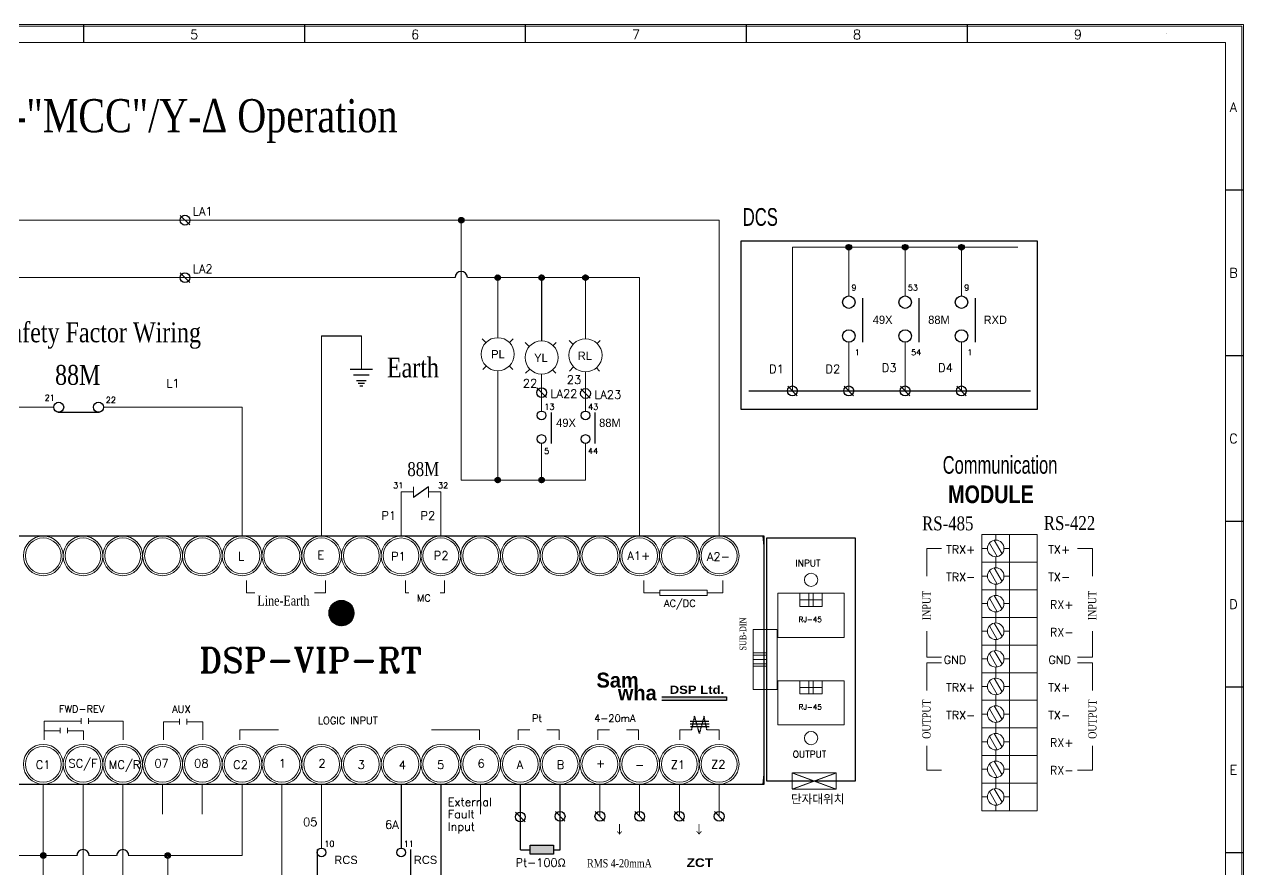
# Model space of a CAD drawing. Header units: millimetres. Extents: x 107 to 2900, y 85 to 3996.
# Drawn here: x 455 to 931.7, y 1592.9 to 1923.4 of the extents above; entities that cross this region are included whole.
import ezdxf
from ezdxf.enums import TextEntityAlignment as Align

# ---------------------------------------------------------------- set-up
doc = ezdxf.new("R2010")
doc.units = ezdxf.units.MM
doc.linetypes.add('DASHED2', pattern=[0.375, 0.25, -0.125])
for name, color, linetype in [('20', 2, 'Continuous'), ('30', 3, 'Continuous'), ('70', 7, 'Continuous')]:
    doc.layers.add(name, color=color, linetype=linetype)
doc.styles.add('ROMANS', font='ROMANS.shx', dxfattribs={"width": 0.7})
doc.styles.add('SIMPLEX', font='SIMPLEX')
doc.styles.add('SS', font='batang.ttc', dxfattribs={"width": 0.8})
doc.styles.get("Standard").update_dxf_attribs({"font": 'BareunDotumPro1.ttf'})
doc.styles.add('STYLE2', font='romant.shx')
doc.styles.add('굴림체', font='arial.ttf')

msp = doc.modelspace()

# ---------------------------------------------------------------- hatches: boundary and pattern name
for color, points in [(5, [(704.218, 1659.055), (704.218, 1660.493), (729.492, 1660.493), (729.492, 1659.055)]), (256, [(652.768, 1602.408), (652.768, 1598.943), (661.885, 1598.943), (661.885, 1602.408)])]:
    msp.add_hatch(color=color).paths.add_polyline_path(points)
at = {"layer": '70'}
h = msp.add_hatch(dxfattribs=at)
h.set_pattern_fill('ANSI33', color=256, scale=2.15937, style=0)
h.set_pattern_definition([(45, (2365.8533, 1258.50386), (-0.38172635, 0.38172635), []), (45, (2366.23505, 1258.50386), (-0.38172635, 0.38172635), [0.26992129, -0.13496065])])
h.paths.add_polyline_path([(625.816, 1847.933, 0.4142136), (624.736, 1846.853, 0.4142136), (625.816, 1845.774)])
h.paths.add_polyline_path([(625.816, 1847.933), (625.816, 1846.853), (626.895, 1846.853, 0.4142136)])
h.paths.add_polyline_path([(626.895, 1846.853), (625.816, 1846.853), (625.816, 1845.774, 0.4142136)])
h = msp.add_hatch(dxfattribs=at)
h.set_pattern_fill('ANSI33', color=256, scale=2.15937, style=0)
h.set_pattern_definition([(45, (2517.3869, 1247.89784), (-0.38172635, 0.38172635), []), (45, (2517.76863, 1247.89784), (-0.38172635, 0.38172635), [0.26992129, -0.13496065])])
h.paths.add_polyline_path([(777.349, 1837.327, 0.4142136), (776.27, 1836.247, 0.4142136), (777.349, 1835.168)])
h.paths.add_polyline_path([(777.349, 1837.327), (777.349, 1836.247), (778.429, 1836.247, 0.4142136)])
h.paths.add_polyline_path([(778.429, 1836.247), (777.349, 1836.247), (777.349, 1835.168, 0.4142136)])
h = msp.add_hatch(dxfattribs=at)
h.set_pattern_fill('ANSI33', color=256, scale=2.15937, style=0)
h.set_pattern_definition([(45, (2539.4132, 1247.89784), (-0.38172635, 0.38172635), []), (45, (2539.79495, 1247.89784), (-0.38172635, 0.38172635), [0.26992129, -0.13496065])])
h.paths.add_polyline_path([(799.376, 1837.327, 0.4142136), (798.296, 1836.247, 0.4142136), (799.376, 1835.168)])
h.paths.add_polyline_path([(799.376, 1837.327), (799.376, 1836.247), (800.455, 1836.247, 0.4142136)])
h.paths.add_polyline_path([(800.455, 1836.247), (799.376, 1836.247), (799.376, 1835.168, 0.4142136)])
h = msp.add_hatch(dxfattribs=at)
h.set_pattern_fill('ANSI33', color=256, scale=2.15937, style=0)
h.set_pattern_definition([(45, (2561.43955, 1247.89784), (-0.38172635, 0.38172635), []), (45, (2561.8213, 1247.89784), (-0.38172635, 0.38172635), [0.26992129, -0.13496065])])
h.paths.add_polyline_path([(821.402, 1837.327, 0.4142136), (820.322, 1836.247, 0.4142136), (821.402, 1835.168)])
h.paths.add_polyline_path([(821.402, 1837.327), (821.402, 1836.247), (822.482, 1836.247, 0.4142136)])
h.paths.add_polyline_path([(822.482, 1836.247), (821.402, 1836.247), (821.402, 1835.168, 0.4142136)])
h = msp.add_hatch(dxfattribs=at)
h.set_pattern_fill('ANSI33', color=256, scale=2.15937, style=0)
h.set_pattern_definition([(45, (2380.12385, 1236.03027), (-0.38172635, 0.38172635), []), (45, (2380.5056, 1236.03027), (-0.38172635, 0.38172635), [0.26992129, -0.13496065])])
h.paths.add_polyline_path([(640.086, 1825.46, 0.4142136), (639.007, 1824.38, 0.4142136), (640.086, 1823.3)])
h.paths.add_polyline_path([(640.086, 1825.46), (640.086, 1824.38), (641.166, 1824.38, 0.4142136)])
h.paths.add_polyline_path([(641.166, 1824.38), (640.086, 1824.38), (640.086, 1823.3, 0.4142136)])
h = msp.add_hatch(dxfattribs=at)
h.set_pattern_fill('ANSI33', color=256, scale=2.15937, style=0)
h.set_pattern_definition([(45, (2397.282, 1236.03027), (-0.38172635, 0.38172635), []), (45, (2397.6637, 1236.03027), (-0.38172635, 0.38172635), [0.26992129, -0.13496065])])
h.paths.add_polyline_path([(657.244, 1825.46, 0.4142136), (656.165, 1824.38, 0.4142136), (657.244, 1823.3)])
h.paths.add_polyline_path([(657.244, 1825.46), (657.244, 1824.38), (658.324, 1824.38, 0.4142136)])
h.paths.add_polyline_path([(658.324, 1824.38), (657.244, 1824.38), (657.244, 1823.3, 0.4142136)])
h = msp.add_hatch(dxfattribs=at)
h.set_pattern_fill('ANSI33', color=256, scale=2.15937, style=0)
h.set_pattern_definition([(45, (2414.44113, 1236.03027), (-0.38172635, 0.38172635), []), (45, (2414.82286, 1236.03027), (-0.38172635, 0.38172635), [0.26992129, -0.13496065])])
h.paths.add_polyline_path([(674.404, 1825.46, 0.4142136), (673.324, 1824.38, 0.4142136), (674.404, 1823.3)])
h.paths.add_polyline_path([(674.404, 1825.46), (674.404, 1824.38), (675.483, 1824.38, 0.4142136)])
h.paths.add_polyline_path([(675.483, 1824.38), (674.404, 1824.38), (674.404, 1823.3, 0.4142136)])
h = msp.add_hatch(dxfattribs=at)
h.set_pattern_fill('ANSI33', color=256, scale=2.15937, style=0)
h.set_pattern_definition([(45, (2380.13173, 1156.88595), (-0.38172635, 0.38172635), []), (45, (2380.51346, 1156.88595), (-0.38172635, 0.38172635), [0.26992129, -0.13496065])])
h.paths.add_polyline_path([(640.094, 1746.315, 0.4142136), (639.014, 1745.236, 0.4142136), (640.094, 1744.156)])
h.paths.add_polyline_path([(640.094, 1746.315), (640.094, 1745.236), (641.174, 1745.236, 0.4142136)])
h.paths.add_polyline_path([(641.174, 1745.236), (640.094, 1745.236), (640.094, 1744.156, 0.4142136)])
h = msp.add_hatch(dxfattribs=at)
h.set_pattern_fill('ANSI33', color=256, scale=2.15937, style=0)
h.set_pattern_definition([(45, (2397.28464, 1156.88595), (-0.38172635, 0.38172635), []), (45, (2397.66637, 1156.88595), (-0.38172635, 0.38172635), [0.26992129, -0.13496065])])
h.paths.add_polyline_path([(657.247, 1746.315, 0.4142136), (656.167, 1745.236, 0.4142136), (657.247, 1744.156)])
h.paths.add_polyline_path([(657.247, 1746.315), (657.247, 1745.236), (658.327, 1745.236, 0.4142136)])
h.paths.add_polyline_path([(658.327, 1745.236), (657.247, 1745.236), (657.247, 1744.156, 0.4142136)])
at = {"layer": '70', "lineweight": 20}
h = msp.add_hatch(dxfattribs=at)
h.set_pattern_fill('ANSI31', color=3, scale=2.15937, style=0)
h.set_pattern_definition([(45, (-10820.15755, 55036.74344), (-0.1908631764, 0.1908631764), [])])
h.paths.add_polyline_path([(583.962, 1693.204, 1), (574.014, 1693.204, 1)])
at = {"layer": '70'}
h = msp.add_hatch(dxfattribs=at)
h.set_pattern_fill('ANSI33', color=256, scale=2.15937, style=0)
h.set_pattern_definition([(45, (2202.44176, 1010.0616), (-0.38172635, 0.38172635), []), (45, (2202.8235, 1010.0616), (-0.38172635, 0.38172635), [0.26992129, -0.13496065])])
h.paths.add_polyline_path([(462.404, 1599.491, 0.4142136), (461.324, 1598.411, 0.4142136), (462.404, 1597.332)])
h.paths.add_polyline_path([(462.404, 1599.491), (462.404, 1598.411), (463.484, 1598.411, 0.4142136)])
h.paths.add_polyline_path([(463.484, 1598.411), (462.404, 1598.411), (462.404, 1597.332, 0.4142136)])
h = msp.add_hatch(dxfattribs=at)
h.set_pattern_fill('ANSI33', color=256, scale=2.15937, style=0)
h.set_pattern_definition([(45, (2251.11454, 1010.0616), (-0.38172635, 0.38172635), []), (45, (2251.49626, 1010.0616), (-0.38172635, 0.38172635), [0.26992129, -0.13496065])])
h.paths.add_polyline_path([(511.077, 1599.491, 0.4142136), (509.997, 1598.411, 0.4142136), (511.077, 1597.332)])
h.paths.add_polyline_path([(511.077, 1599.491), (511.077, 1598.411), (512.157, 1598.411, 0.4142136)])
h.paths.add_polyline_path([(512.157, 1598.411), (511.077, 1598.411), (511.077, 1597.332, 0.4142136)])

# ---------------------------------------------------------------- linework, layer by layer
at = {"color": 0, "lineweight": 15}
for p, q in [((726.655, 1846.853), (395.038, 1846.853)), ((843.428, 1836.247), (755.312, 1836.247)), ((623.387, 1824.38), (403.182, 1824.38)), ((695.561, 1824.38), (628.245, 1824.38)), ((640.086, 1824.38), (640.086, 1800.902)), ((674.406, 1745.236), (625.817, 1745.236)), ((462.397, 1626.303), (462.397, 1501.86)), ((511.077, 1598.411), (511.077, 1557.391))]:
    msp.add_line(p, q, dxfattribs=at)
at = {"color": 0}
for p, q in [((519.655, 1844.978), (515.949, 1848.729)), ((519.655, 1822.504), (515.949, 1826.256)), ((782.644, 1816.395), (782.644, 1799.128)), ((804.67, 1816.395), (804.67, 1799.128)), ((826.697, 1816.395), (826.697, 1799.128)), ((659.098, 1777.544), (655.392, 1781.295)), ((676.257, 1777.188), (672.552, 1780.94)), ((757.165, 1778.209), (753.459, 1781.961)), ((779.191, 1778.209), (775.485, 1781.961)), ((801.218, 1778.209), (797.512, 1781.961)), ((823.244, 1778.209), (819.538, 1781.961)), ((660.924, 1771.66), (660.924, 1759.573)), ((678.083, 1771.66), (678.083, 1759.573)), ((650.793, 1611.626), (647.087, 1615.378)), ((666.337, 1611.839), (662.631, 1615.591)), ((681.877, 1611.84), (678.171, 1615.592)), ((697.424, 1611.84), (693.719, 1615.592)), ((712.962, 1611.84), (709.256, 1615.592)), ((728.51, 1611.84), (724.804, 1615.592)), ((569.506, 1600.765), (569.506, 1588.678)), ((605.981, 1600.764), (605.981, 1588.677))]:
    msp.add_line(p, q, dxfattribs=at)
for p, q in [((657.244, 1824.38), (657.244, 1799.642)), ((571.222, 1801.679), (586.77, 1801.679)), ((635.476, 1798.976), (634.004, 1800.448)), ((644.696, 1798.976), (646.168, 1800.448)), ((652.365, 1797.426), (650.807, 1798.984)), ((661.778, 1797.791), (662.971, 1798.984)), ((669.524, 1798.266), (667.966, 1799.824)), ((678.937, 1798.631), (680.13, 1799.824)), ((582.451, 1788.523), (591.089, 1788.523)), ((634.199, 1788.479), (635.535, 1789.814)), ((645.973, 1788.479), (644.638, 1789.814)), ((651.002, 1787.015), (652.617, 1788.63)), ((662.776, 1787.015), (661.506, 1788.285)), ((668.161, 1787.855), (669.776, 1789.47)), ((679.935, 1787.855), (678.665, 1789.125)), ((583.685, 1786.364), (589.855, 1786.364)), ((584.919, 1784.204), (588.621, 1784.204)), ((585.536, 1783.125), (588.004, 1783.125)), ((586.153, 1782.045), (587.387, 1782.045)), ((612.967, 1742.603), (607.145, 1738.385)), ((602.304, 1626.302), (602.304, 1601.331)), ((617.848, 1626.332), (617.848, 1523.471)), ((648.965, 1611.578), (648.965, 1626.303)), ((664.484, 1600.675), (664.484, 1626.303)), ((661.885, 1600.675), (664.484, 1600.675))]:
    msp.add_line(p, q)
at = {"linetype": 'DASHED2'}
msp.add_line((738.204, 1780.085), (848.451, 1780.085), dxfattribs=at)
at = {"color": 1, "lineweight": 15}
for p, q in [((466.508, 1773.701), (338.123, 1773.701)), ((540.128, 1773.701), (485.942, 1773.701))]:
    msp.add_line(p, q, dxfattribs=at)
at = {"linetype": 'ByBlock'}
msp.add_line((468.12, 1771.786), (484.33, 1771.786), dxfattribs=at)
at = {"color": 7, "lineweight": 30}
for p, q in [((744.222, 1723.329), (413.755, 1723.329)), ((744.222, 1626.332), (744.222, 1723.329)), ((413.755, 1626.332), (744.222, 1626.332))]:
    msp.add_line(p, q, dxfattribs=at)
at = {"color": 5}
for p, q in [((704.218, 1660.493), (729.492, 1660.493)), ((729.492, 1659.055), (704.218, 1659.055)), ((729.492, 1660.493), (729.492, 1659.055))]:
    msp.add_line(p, q, dxfattribs=at)
at = {"color": 7}
for p, q in [((718.989, 1650.789), (715.32, 1650.789)), ((719.019, 1649.741), (715.351, 1649.741)), ((722.658, 1650.789), (718.989, 1650.789)), ((722.688, 1649.741), (719.019, 1649.741)), ((719.124, 1648.699), (715.455, 1648.699)), ((722.793, 1648.699), (719.124, 1648.699))]:
    msp.add_line(p, q, dxfattribs=at)
at = {"color": 7, "linetype": 'DASHED2'}
for p, q in [((715.931, 1647.615), (717.083, 1652.837)), ((718.918, 1646.173), (717.083, 1652.837)), ((720.752, 1652.837), (718.918, 1646.173)), ((721.905, 1647.615), (720.752, 1652.837))]:
    msp.add_line(p, q, dxfattribs=at)
at = {"color": 1}
for q in [(648.965, 1611.578), (652.768, 1600.675)]:
    msp.add_line((648.965, 1600.675), q, dxfattribs=at)
msp.add_lwpolyline([(735.246, 1838.808), (850.942, 1838.808), (850.942, 1772.794), (735.246, 1772.794)], close=True, dxfattribs=at)
msp.add_lwpolyline([(652.768, 1598.943), (652.768, 1602.408), (661.885, 1602.408), (661.885, 1598.943)], close=True)
at = {"color": 0}
for centre, radius in [((517.802, 1846.853), 1.924), ((517.802, 1824.38), 1.924), ((777.349, 1814.775), 2.429), ((799.376, 1814.775), 2.429), ((821.402, 1814.775), 2.429), ((777.349, 1801.557), 2.429), ((799.376, 1801.557), 2.429), ((821.402, 1801.557), 2.429), ((657.245, 1779.419), 1.924), ((674.404, 1779.064), 1.924), ((755.312, 1780.085), 1.924), ((777.338, 1780.085), 1.924), ((799.365, 1780.085), 1.924), ((821.391, 1780.085), 1.924), ((657.247, 1770.527), 1.701), ((674.406, 1770.527), 1.701), ((657.247, 1761.274), 1.701), ((674.406, 1761.274), 1.701), ((648.94, 1613.502), 1.924), ((664.484, 1613.715), 1.924), ((680.024, 1613.716), 1.924), ((695.572, 1613.716), 1.924), ((711.109, 1613.716), 1.924), ((726.657, 1613.716), 1.924), ((571.215, 1599.631), 1.701), ((602.304, 1599.631), 1.701)]:
    msp.add_circle(centre, radius, dxfattribs=at)
at = {"linetype": 'ByBlock'}
for centre in [(468.451, 1773.701), (483.999, 1773.701)]:
    msp.add_circle(centre, 1.943, dxfattribs=at)
at = {"color": 7, "lineweight": 15}
for centre, radius in [((462.407, 1715.587), 7.772), ((462.407, 1715.587), 6.995), ((477.952, 1715.587), 7.772), ((477.952, 1715.587), 6.995), ((493.496, 1715.587), 7.772), ((493.495, 1715.587), 6.995), ((509.04, 1715.587), 7.772), ((509.039, 1715.587), 6.994), ((524.584, 1715.587), 7.772), ((524.583, 1715.587), 6.995), ((540.128, 1715.587), 7.772), ((540.127, 1715.587), 6.995), ((555.671, 1715.587), 7.772), ((555.671, 1715.587), 6.994), ((571.215, 1715.587), 7.772), ((571.216, 1715.587), 6.995), ((586.759, 1715.587), 7.772), ((586.76, 1715.587), 6.994), ((602.303, 1715.587), 7.772), ((602.304, 1715.587), 6.993), ((617.848, 1715.587), 7.772), ((617.848, 1715.587), 6.995), ((633.392, 1715.587), 7.772), ((633.391, 1715.587), 6.994), ((648.937, 1715.587), 7.772), ((648.936, 1715.587), 6.995), ((664.48, 1715.587), 7.771), ((664.48, 1715.587), 6.994), ((680.023, 1715.587), 7.772), ((680.025, 1715.587), 6.996), ((695.567, 1715.587), 7.772), ((695.567, 1715.587), 6.995), ((711.112, 1715.587), 7.772), ((711.113, 1715.587), 6.995), ((726.657, 1715.587), 7.773), ((726.655, 1715.587), 6.994), ((462.407, 1634.075), 7.772), ((462.407, 1634.075), 6.995), ((477.952, 1634.075), 7.772), ((477.952, 1634.075), 6.995), ((493.496, 1634.075), 7.772), ((493.495, 1634.075), 6.995), ((509.04, 1634.075), 7.772), ((509.039, 1634.075), 6.994), ((524.584, 1634.075), 7.772), ((524.583, 1634.075), 6.995), ((540.128, 1634.075), 7.772), ((540.127, 1634.075), 6.995), ((555.671, 1634.075), 7.772), ((555.671, 1634.075), 6.994), ((571.215, 1634.075), 7.772), ((571.216, 1634.075), 6.995), ((586.759, 1634.075), 7.772), ((586.76, 1634.075), 6.994), ((602.303, 1634.075), 7.772), ((602.304, 1634.075), 6.993), ((617.848, 1634.075), 7.772), ((617.848, 1634.075), 6.995), ((633.392, 1634.075), 7.772), ((633.391, 1634.075), 6.994), ((648.937, 1634.075), 7.772), ((648.936, 1634.075), 6.995), ((664.48, 1634.075), 7.771), ((664.48, 1634.075), 6.994), ((680.023, 1634.075), 7.772), ((680.025, 1634.075), 6.996), ((695.567, 1634.075), 7.772), ((695.567, 1634.075), 6.995), ((711.112, 1634.075), 7.772), ((711.113, 1634.075), 6.995), ((726.657, 1634.075), 7.773), ((726.655, 1634.075), 6.994)]:
    msp.add_circle(centre, radius, dxfattribs=at)
at = {"color": 3, "lineweight": 15}
msp.add_circle((578.988, 1693.204), 4.974, dxfattribs=at)
at = {"color": 0}
for centre in [(625.816, 1824.38), (477.952, 1598.307), (493.487, 1598.307)]:
    msp.add_arc(centre, 2.429, 0, 180, dxfattribs=at)
at = {"color": 7, "lineweight": 15}
for points in [[(743.725, 1723.329), (743.725, 1723.317), (743.716, 1723.309), (743.707, 1723.309), (743.695, 1723.309), (743.688, 1723.317), (743.688, 1723.329), (743.688, 1723.339), (743.695, 1723.35), (743.707, 1723.35), (743.716, 1723.35), (743.725, 1723.339), (743.725, 1723.329)], [(744.24, 1635.194), (744.24, 1635.182), (744.234, 1635.176), (744.222, 1635.176), (744.211, 1635.176), (744.2, 1635.182), (744.2, 1635.194), (744.2, 1635.204), (744.211, 1635.214), (744.222, 1635.214), (744.234, 1635.214), (744.24, 1635.204), (744.24, 1635.194)], [(743.725, 1626.332), (743.725, 1626.322), (743.716, 1626.314), (743.707, 1626.314), (743.695, 1626.314), (743.688, 1626.322), (743.688, 1626.332), (743.688, 1626.344), (743.695, 1626.352), (743.707, 1626.352), (743.716, 1626.352), (743.725, 1626.344), (743.725, 1626.332)]]:
    msp.add_open_spline(points, degree=3, knots=[0, 0, 0, 0, 1, 1, 1, 2, 2, 2, 3, 3, 3, 4, 4, 4, 4], dxfattribs=at)
for points in [[(744.222, 1718.108), (744.072, 1719.851), (743.899, 1721.591), (743.707, 1723.329)], [(743.707, 1626.332), (743.899, 1628.07), (744.072, 1629.811), (744.222, 1631.555)]]:
    msp.add_open_spline(points, degree=3, dxfattribs=at)
at = {"layer": '20', "color": 0, "lineweight": 13}
msp.add_lwpolyline([(118.272, 1400.839), (118.272, 1916.281), (924.581, 1916.281), (924.581, 1400.839)], dxfattribs=at)
at = {"layer": '30', "color": 0}
for p, q in [((478.239, 1916.281), (478.239, 1923.407)), ((564.614, 1916.281), (564.614, 1923.407)), ((650.988, 1916.281), (650.988, 1923.407)), ((737.363, 1916.281), (737.363, 1923.407)), ((823.738, 1916.281), (823.738, 1923.407)), ((931.707, 1858.626), (924.581, 1858.626)), ((931.707, 1793.845), (924.581, 1793.845)), ((931.707, 1729.064), (924.581, 1729.064)), ((931.707, 1664.283), (924.581, 1664.283)), ((931.707, 1599.501), (924.581, 1599.501))]:
    msp.add_line(p, q, dxfattribs=at)
at = {"layer": '70', "lineweight": 15}
for p, q in [((625.817, 1745.236), (625.816, 1846.853)), ((726.657, 1723.329), (726.655, 1846.853)), ((755.312, 1836.247), (755.312, 1780.085)), ((777.349, 1836.247), (777.349, 1817.205)), ((799.376, 1836.247), (799.376, 1817.205)), ((821.402, 1836.247), (821.402, 1817.205)), ((674.404, 1800.482), (674.404, 1824.38)), ((695.562, 1723.329), (695.561, 1824.38)), ((571.223, 1723.329), (571.222, 1801.679)), ((586.77, 1788.523), (586.77, 1801.679)), ((777.338, 1799.128), (777.338, 1780.085)), ((799.365, 1799.128), (799.365, 1780.085)), ((821.391, 1799.128), (821.391, 1780.085)), ((640.094, 1745.236), (640.086, 1787.946)), ((657.246, 1781.421), (657.245, 1786.686)), ((674.406, 1781.421), (674.404, 1787.526)), ((657.247, 1772.227), (657.246, 1781.421)), ((674.406, 1772.227), (674.406, 1781.421)), ((657.247, 1745.236), (657.247, 1759.573)), ((674.406, 1745.236), (674.406, 1759.573)), ((726.657, 1739.918), (726.657, 1756.489)), ((602.3, 1723.329), (602.3, 1740.562)), ((607.145, 1740.562), (602.3, 1740.562)), ((607.145, 1738.385), (607.145, 1742.603)), ((612.967, 1738.385), (612.967, 1742.603)), ((612.967, 1740.562), (617.844, 1740.562)), ((617.844, 1723.329), (617.844, 1740.562)), ((850.979, 1723.893), (829.385, 1723.893)), ((829.385, 1723.893), (829.385, 1713.096)), ((834.192, 1721.679), (837.245, 1716.39)), ((834.784, 1723.893), (834.784, 1721.734)), ((840.182, 1723.893), (840.182, 1713.096)), ((850.979, 1723.893), (850.979, 1713.096)), ((813.633, 1718.495), (807.791, 1718.495)), ((807.791, 1718.495), (807.791, 1707.698)), ((831.544, 1718.495), (829.385, 1718.495)), ((832.322, 1720.6), (835.375, 1715.31)), ((840.182, 1718.495), (838.023, 1718.495)), ((866.731, 1718.495), (872.573, 1718.495)), ((872.573, 1718.495), (872.573, 1707.698)), ((850.979, 1713.096), (829.385, 1713.096)), ((850.979, 1713.096), (829.385, 1713.096)), ((829.385, 1713.096), (829.385, 1702.3)), ((834.784, 1715.256), (834.784, 1713.096)), ((834.784, 1713.096), (834.784, 1710.937)), ((840.182, 1713.096), (840.182, 1702.3)), ((850.979, 1713.096), (850.979, 1702.3)), ((831.544, 1707.698), (829.385, 1707.698)), ((832.322, 1709.803), (835.375, 1704.513)), ((834.192, 1710.883), (837.245, 1705.593)), ((840.182, 1707.698), (838.023, 1707.698)), ((541.806, 1701.171), (541.806, 1705.992)), ((572.698, 1701.171), (572.698, 1705.992)), ((603.991, 1701.171), (603.991, 1705.992)), ((619.339, 1701.171), (619.339, 1705.992)), ((697.26, 1701.171), (697.26, 1705.992)), ((703.479, 1702.192), (721.937, 1702.192)), ((703.479, 1700.083), (703.479, 1702.192)), ((721.937, 1700.083), (721.937, 1702.192)), ((728.156, 1701.171), (728.156, 1705.992)), ((850.979, 1702.3), (829.385, 1702.3)), ((850.979, 1702.3), (829.385, 1702.3)), ((829.385, 1702.3), (829.385, 1691.503)), ((834.784, 1704.459), (834.784, 1702.3)), ((834.784, 1702.3), (834.784, 1700.14)), ((840.182, 1702.3), (840.182, 1691.503)), ((850.979, 1702.3), (850.979, 1691.503)), ((545.11, 1701.171), (541.806, 1701.171)), ((568.423, 1701.171), (572.698, 1701.171)), ((605.368, 1701.171), (603.991, 1701.171)), ((617.552, 1701.171), (619.339, 1701.171)), ((703.479, 1701.171), (697.26, 1701.171)), ((721.937, 1700.083), (703.479, 1700.083)), ((721.937, 1701.171), (728.156, 1701.171)), ((832.322, 1699.006), (835.375, 1693.717)), ((834.192, 1700.086), (837.245, 1694.796)), ((831.544, 1696.901), (829.385, 1696.901)), ((834.784, 1693.662), (834.784, 1691.503)), ((840.182, 1696.901), (838.023, 1696.901)), ((829.385, 1691.503), (829.385, 1680.706)), ((850.979, 1691.503), (829.385, 1691.503)), ((850.979, 1691.503), (829.385, 1691.503)), ((832.322, 1688.209), (835.375, 1682.92)), ((834.192, 1689.289), (837.245, 1683.999)), ((834.784, 1691.503), (834.784, 1689.343)), ((840.182, 1691.503), (840.182, 1680.706)), ((850.979, 1691.503), (850.979, 1680.706)), ((740.016, 1686.837), (740.016, 1663.298)), ((740.016, 1686.837), (745.272, 1686.837)), ((745.272, 1686.837), (745.272, 1663.298)), ((807.791, 1686.104), (807.791, 1675.969)), ((831.544, 1686.104), (829.385, 1686.104)), ((834.784, 1682.865), (834.784, 1680.706)), ((840.182, 1686.104), (838.023, 1686.104)), ((872.573, 1686.104), (872.573, 1675.969)), ((850.979, 1680.706), (829.385, 1680.706)), ((850.979, 1680.706), (829.385, 1680.706)), ((829.385, 1680.706), (829.385, 1669.909)), ((834.192, 1678.492), (837.245, 1673.203)), ((834.784, 1680.706), (834.784, 1678.547)), ((840.182, 1680.706), (840.182, 1669.909)), ((850.979, 1680.706), (850.979, 1669.909)), ((745.272, 1677.664), (740.016, 1677.664)), ((740.016, 1672.471), (740.016, 1677.664)), ((745.272, 1676.798), (740.016, 1676.798)), ((740.016, 1675.068), (745.272, 1675.068)), ((745.272, 1675.068), (740.016, 1675.068)), ((745.272, 1673.337), (740.016, 1673.337)), ((745.272, 1672.471), (745.272, 1677.664)), ((813.633, 1675.969), (807.791, 1675.969)), ((813.633, 1673.721), (807.791, 1673.721)), ((807.791, 1673.721), (807.791, 1662.924)), ((831.544, 1675.307), (829.385, 1675.307)), ((832.322, 1677.412), (835.375, 1672.123)), ((840.182, 1675.307), (838.023, 1675.307)), ((866.731, 1675.969), (872.573, 1675.969)), ((866.731, 1673.721), (872.573, 1673.721)), ((872.573, 1673.721), (872.573, 1662.924)), ((745.272, 1672.471), (740.016, 1672.471)), ((850.979, 1669.909), (829.385, 1669.909)), ((850.979, 1669.909), (829.385, 1669.909)), ((829.385, 1669.909), (829.385, 1659.112)), ((834.784, 1672.068), (834.784, 1669.909)), ((834.784, 1669.909), (834.784, 1667.75)), ((840.182, 1669.909), (840.182, 1659.112)), ((850.979, 1669.909), (850.979, 1659.112)), ((831.544, 1664.511), (829.385, 1664.511)), ((832.322, 1666.615), (835.375, 1661.326)), ((834.192, 1667.695), (837.245, 1662.406)), ((840.182, 1664.511), (838.023, 1664.511)), ((745.272, 1663.298), (740.016, 1663.298)), ((850.979, 1659.112), (829.385, 1659.112)), ((850.979, 1659.112), (829.385, 1659.112)), ((829.385, 1659.112), (829.385, 1648.315)), ((834.784, 1661.272), (834.784, 1659.112)), ((834.784, 1659.112), (834.784, 1656.953)), ((840.182, 1659.112), (840.182, 1648.315)), ((850.979, 1659.112), (850.979, 1648.315)), ((832.322, 1655.819), (835.375, 1650.529)), ((834.192, 1656.898), (837.245, 1651.609)), ((462.812, 1650.978), (462.812, 1643.669)), ((477.192, 1650.978), (462.812, 1650.978)), ((477.192, 1652.067), (477.192, 1649.958)), ((480.103, 1652.067), (480.103, 1649.958)), ((480.103, 1650.978), (493.704, 1650.978)), ((493.704, 1650.978), (493.704, 1643.669)), ((509.445, 1650.724), (509.445, 1643.669)), ((515.664, 1650.724), (509.445, 1650.724)), ((515.664, 1651.813), (515.664, 1649.704)), ((518.575, 1651.813), (518.575, 1649.704)), ((518.575, 1650.724), (524.794, 1650.724)), ((524.797, 1650.724), (524.797, 1643.669)), ((831.544, 1653.714), (829.385, 1653.714)), ((834.784, 1650.475), (834.784, 1648.315)), ((840.182, 1653.714), (838.023, 1653.714)), ((469.031, 1647.215), (462.812, 1647.215)), ((469.031, 1648.303), (469.031, 1646.195)), ((471.942, 1648.303), (471.942, 1646.195)), ((471.942, 1647.215), (478.161, 1647.215)), ((478.161, 1647.215), (478.161, 1643.669)), ((554.386, 1647.615), (539.272, 1647.615)), ((539.272, 1647.615), (539.272, 1643.669)), ((633.015, 1647.615), (614.143, 1647.615)), ((633.015, 1647.615), (633.015, 1643.669)), ((652.666, 1647.615), (648.078, 1647.615)), ((648.078, 1647.615), (648.078, 1643.669)), ((659.31, 1647.615), (664.097, 1647.615)), ((664.097, 1647.615), (664.097, 1643.669)), ((679.166, 1647.615), (679.166, 1643.669)), ((683.754, 1647.615), (679.166, 1647.615)), ((690.397, 1647.615), (695.184, 1647.615)), ((695.184, 1647.615), (695.184, 1643.669)), ((711.343, 1647.615), (711.343, 1643.669)), ((715.931, 1647.615), (711.343, 1647.615)), ((721.905, 1647.615), (726.692, 1647.615)), ((726.692, 1647.615), (726.692, 1643.669)), ((850.979, 1648.315), (829.385, 1648.315)), ((850.979, 1648.315), (829.385, 1648.315)), ((829.385, 1648.315), (829.385, 1637.518)), ((832.322, 1645.022), (835.375, 1639.732)), ((834.192, 1646.101), (837.245, 1640.812)), ((834.784, 1648.315), (834.784, 1646.156)), ((840.182, 1648.315), (840.182, 1637.518)), ((850.979, 1648.315), (850.979, 1637.518)), ((807.791, 1641.331), (807.791, 1631.756)), ((831.544, 1642.917), (829.385, 1642.917)), ((840.182, 1642.917), (838.023, 1642.917)), ((872.573, 1641.331), (872.573, 1631.756)), ((850.979, 1637.518), (829.385, 1637.518)), ((850.979, 1637.518), (829.385, 1637.518)), ((850.979, 1637.518), (829.385, 1637.518)), ((829.385, 1637.518), (829.385, 1626.722)), ((834.192, 1635.305), (837.245, 1630.015)), ((834.784, 1639.678), (834.784, 1637.518)), ((834.784, 1637.518), (834.784, 1635.359)), ((840.182, 1637.518), (840.182, 1626.722)), ((850.979, 1637.518), (850.979, 1626.722)), ((813.633, 1631.756), (807.791, 1631.756)), ((831.544, 1632.12), (829.385, 1632.12)), ((832.322, 1634.225), (835.375, 1628.936)), ((840.182, 1632.12), (838.023, 1632.12)), ((866.731, 1631.756), (872.573, 1631.756)), ((462.404, 1598.411), (462.404, 1626.303)), ((477.951, 1598.411), (477.951, 1626.303)), ((493.496, 1626.303), (493.496, 1556.91)), ((509.03, 1614.604), (509.03, 1626.302)), ((524.574, 1614.604), (524.573, 1626.302)), ((540.135, 1598.411), (540.134, 1626.303)), ((555.682, 1554.939), (555.682, 1626.303)), ((571.215, 1601.332), (571.215, 1626.303)), ((633.382, 1614.604), (633.382, 1626.302)), ((680.024, 1613.716), (680.024, 1626.303)), ((695.572, 1613.716), (695.571, 1626.302)), ((711.109, 1613.716), (711.109, 1626.303)), ((726.657, 1613.716), (726.656, 1626.302)), ((850.979, 1626.722), (829.385, 1626.722)), ((850.979, 1626.722), (829.385, 1626.722)), ((829.385, 1626.722), (829.385, 1615.925)), ((834.784, 1628.881), (834.784, 1626.722)), ((834.784, 1626.722), (834.784, 1624.562)), ((840.182, 1626.722), (840.182, 1615.925)), ((850.979, 1626.722), (850.979, 1615.925)), ((831.544, 1621.323), (829.385, 1621.323)), ((832.322, 1623.428), (835.375, 1618.139)), ((834.192, 1624.508), (837.245, 1619.218)), ((840.182, 1621.323), (838.023, 1621.323)), ((834.784, 1618.084), (834.784, 1615.925)), ((850.979, 1615.925), (829.385, 1615.925)), ((477.952, 1600.419), (477.951, 1609.743)), ((540.135, 1598.411), (540.135, 1609.743)), ((449.28, 1598.411), (475.525, 1598.411)), ((462.414, 1600.419), (462.414, 1501.86)), ((477.952, 1598.411), (477.952, 1556.91)), ((480.379, 1598.411), (491.06, 1598.411)), ((495.914, 1598.411), (540.135, 1598.411))]:
    msp.add_line(p, q, dxfattribs=at)
at = {"layer": '70', "color": 1, "lineweight": 15}
msp.add_line((540.128, 1723.329), (540.128, 1773.701), dxfattribs=at)
at = {"layer": '70', "lineweight": 30}
for p, q in [((745.272, 1627.472), (745.272, 1722.663)), ((745.272, 1722.663), (779.887, 1722.663)), ((779.887, 1722.663), (779.887, 1627.472)), ((779.887, 1627.472), (745.272, 1627.472))]:
    msp.add_line(p, q, dxfattribs=at)
at = {"layer": '70', "color": 4, "lineweight": 15}
for p, q in [((749.599, 1683.721), (749.599, 1701.029)), ((749.599, 1701.029), (775.56, 1701.029)), ((758.253, 1695.836), (758.253, 1701.029)), ((758.253, 1698.433), (766.907, 1698.433)), ((761.714, 1695.836), (761.714, 1701.029)), ((763.445, 1701.029), (763.445, 1695.836)), ((766.907, 1701.029), (766.907, 1695.836)), ((775.56, 1701.029), (775.56, 1683.721)), ((758.253, 1695.836), (766.907, 1695.836)), ((775.56, 1683.721), (749.599, 1683.721)), ((749.599, 1666.765), (775.56, 1666.765)), ((749.599, 1649.457), (749.599, 1666.765)), ((758.253, 1661.572), (758.253, 1666.765)), ((758.253, 1664.168), (766.907, 1664.168)), ((761.714, 1661.572), (761.714, 1666.765)), ((763.445, 1666.765), (763.445, 1661.572)), ((766.907, 1666.765), (766.907, 1661.572)), ((775.56, 1666.765), (775.56, 1649.457)), ((758.253, 1661.572), (766.907, 1661.572)), ((775.56, 1649.457), (749.599, 1649.457))]:
    msp.add_line(p, q, dxfattribs=at)
at = {"layer": '70', "linetype": 'DASHED2', "lineweight": 15}
for p, q in [((744.222, 1658.657), (744.222, 1691.047)), ((745.272, 1686.837), (749.305, 1686.837)), ((749.305, 1686.837), (749.305, 1663.298)), ((744.222, 1678.091), (744.222, 1671.613)), ((749.305, 1663.298), (743.541, 1663.298))]:
    msp.add_line(p, q, dxfattribs=at)
at = {"layer": '70', "color": 0, "linetype": 'DASHED2', "lineweight": 13}
for p, q in [((772.47, 1624.333), (755.162, 1630.725)), ((755.162, 1624.333), (772.47, 1630.725)), ((772.47, 1630.725), (755.162, 1630.725)), ((755.162, 1630.725), (755.162, 1624.333))]:
    msp.add_line(p, q, dxfattribs=at)
at = {"layer": '70', "lineweight": 13}
for p, q in [((772.47, 1624.333), (772.47, 1630.725)), ((763.662, 1627.472), (755.162, 1624.333)), ((772.47, 1624.333), (763.969, 1627.472)), ((755.162, 1624.333), (772.47, 1624.333)), ((755.162, 1624.333), (772.47, 1624.333))]:
    msp.add_line(p, q, dxfattribs=at)
at = {"layer": '70', "color": 0, "lineweight": 13}
for points in [[(931.707, 1340.377), (111.146, 1340.377), (111.146, 1923.407), (931.707, 1923.407)], [(931.059, 1341.025), (111.794, 1341.025), (111.794, 1922.759), (931.059, 1922.759)]]:
    msp.add_lwpolyline(points, close=True, dxfattribs=at)
at = {"layer": '70'}
for centre in [(625.816, 1846.853), (777.349, 1836.247), (799.376, 1836.247), (821.402, 1836.247), (640.086, 1824.38), (657.244, 1824.38), (674.404, 1824.38), (640.094, 1745.236), (657.247, 1745.236), (462.404, 1598.411), (511.077, 1598.411)]:
    msp.add_circle(centre, 1.08, dxfattribs=at)
at = {"layer": '70', "lineweight": 15}
for centre, radius in [((640.086, 1794.424), 6.478), ((657.244, 1793.164), 6.478), ((674.403, 1794.004), 6.478), ((834.784, 1718.495), 3.239), ((762.58, 1706.221), 2.596), ((834.784, 1707.698), 3.239), ((834.784, 1696.901), 3.239), ((834.784, 1686.104), 3.239), ((834.784, 1675.307), 3.239), ((834.784, 1664.511), 3.239), ((834.784, 1653.714), 3.239), ((762.58, 1644.35), 2.596), ((834.784, 1642.917), 3.239), ((834.784, 1632.12), 3.239), ((834.784, 1621.323), 3.239)]:
    msp.add_circle(centre, radius, dxfattribs=at)
at = {"layer": '70', "color": 0}
msp.add_solid([(901.479, 1919.741), (901.608, 1919.741), (901.544, 1920.13)], dxfattribs=at)

# ---------------------------------------------------------------- texts
at = {"color": 0, "style": 'SS', "width": 0.8}
for s, height, p in [('"LOP"-"rCS"-"MCC"/Y-Δ Operation', 12.96, (365.857, 1881.228)), ('Earth', 7.7737, (596.757, 1785.351)), ('88M', 7.7737, (467.017, 1782.459)), ('88M', 5.4416, (604.75, 1746.78)), ('RS-485', 5.4416, (805.979, 1725.563)), ('RS-422', 5.4416, (853.579, 1725.697)), ('Line-Earth', 3.8869, (546.126, 1696.164)), ('RMS 4-20mmA', 3.23906, (675.013, 1593.763))]:
    msp.add_text(s, height=height, dxfattribs=at).set_placement(p)
at = {"color": 3, "style": 'STYLE2'}
for s, p in [('LA1', (520.89, 1848.664)), ('LA2', (520.89, 1826.19)), ('D1', (746.193, 1787.013)), ('D2', (768.231, 1787.013)), ('D3', (790.257, 1787.485)), ('D4', (812.283, 1787.485)), ('L1', (510.484, 1781.416)), ('22', (649.915, 1781.416)), ('23', (667.074, 1782.826)), ('LA22', (660.664, 1777.362)), ('LA23', (677.823, 1777.007)), ('05', (563.954, 1609.89)), ('6A', (596.007, 1608.853))]:
    msp.add_text(s, height=3.2937, dxfattribs=at).set_placement(p)
at = {"color": 0, "style": 'STYLE2'}
for s, height, p in [('9', 2.306, (778.414, 1819.305)), ('53', 2.3056, (800.44, 1819.305)), ('9', 2.306, (822.467, 1819.305)), ('1', 2.306, (779.67, 1794.034)), ('54', 2.3056, (801.697, 1794.034)), ('1', 2.306, (823.723, 1794.034)), ('21', 2.3056, (462.953, 1776.255)), ('22', 2.3056, (486.865, 1775.411)), ('13', 2.3056, (658.311, 1772.74)), ('43', 2.3056, (675.471, 1772.74)), ('5', 2.306, (658.221, 1755.435)), ('44', 2.3056, (675.38, 1755.435)), ('31', 2.3056, (599.231, 1742)), ('32', 2.3056, (616.749, 1742)), ('P1', 3.2937, (594.575, 1729.694)), ('P2', 3.2937, (609.845, 1729.664)), ('L', 3.294, (538.614, 1713.822)), ('E', 3.294, (569.53, 1714.264)), ('P1', 3.2937, (598.371, 1713.771)), ('P2', 3.2937, (615.05, 1714.086)), ('A1+', 3.2937, (690.758, 1714.008)), ('A2-', 3.2937, (721.853, 1713.628)), ('TRX+', 3.2101, (815.388, 1716.481)), ('TX+', 3.2101, (855.345, 1716.481)), ('INPUT', 2.5729, (756.501, 1711.481)), ('TRX-', 3.2101, (815.388, 1705.685)), ('TX-', 3.2101, (855.345, 1705.685)), ('MC', 2.8141, (608.51, 1697.694)), ('AC/DC', 2.8141, (705.067, 1695.592)), ('RX+', 3.2101, (855.987, 1694.909)), ('RJ-45', 2.0583, (757.718, 1689.717)), ('RX-', 3.2101, (855.987, 1684.112)), ('DSP-VIP-RT', 9.6767, (523.307, 1669.969)), ('GND', 3.2101, (814.441, 1673.315)), ('GND', 3.2101, (855.375, 1673.315)), ('TRX+', 3.2101, (815.388, 1662.497)), ('TX+', 3.2101, (855.345, 1662.497)), ('FWD-REV', 2.8141, (468.56, 1654.306)), ('AUX', 2.8141, (512.797, 1654.259)), ('RJ-45', 2.0583, (757.718, 1655.453)), ('TRX-', 3.2101, (815.388, 1651.7)), ('TX-', 3.2101, (855.345, 1651.7)), ('LOGIC INPUT', 2.81408, (569.745, 1649.771)), ('Pt', 2.8141, (653.418, 1650.687)), ('4-20mA', 2.8141, (677.784, 1650.687)), ('RX+', 3.2101, (855.987, 1640.924)), ('C1', 3.2937, (459.458, 1632.254)), ('SC/F', 3.2937, (472.237, 1632.801)), ('MC/R', 3.2937, (487.988, 1632.254)), ('07', 3.2937, (505.811, 1632.801)), ('08', 3.2937, (521.355, 1632.801)), ('C2', 3.2937, (536.646, 1632.254)), ('1', 3.294, (554.459, 1632.801)), ('2', 3.294, (570.003, 1632.801)), ('3', 3.294, (585.293, 1632.254)), ('4', 3.294, (601.402, 1632.193)), ('5', 3.294, (616.388, 1632.254)), ('6', 3.294, (632.193, 1632.801)), ('A', 3.294, (647.483, 1632.254)), ('B', 3.294, (663.151, 1632.254)), ('+', 3.294, (678.471, 1632.801)), ('Z1', 3.2937, (707.671, 1632.254)), ('Z2', 3.2937, (723.475, 1632.42)), ('OUTPUT', 2.5729, (755.41, 1636.709)), ('-', 3.294, (693.761, 1632.254)), ('RX-', 3.2101, (855.987, 1630.127)), ('10', 2.3056, (572.28, 1601.844)), ('11', 2.3056, (603.369, 1601.844)), ('Pt-100Ω', 3.2101, (647.08, 1594.044))]:
    msp.add_text(s, height=height, dxfattribs=at).set_placement(p)
at = {"color": 1, "style": 'SS', "width": 0.8}
msp.add_text('* Safety Factor Wiring', height=7.776, dxfattribs=at).set_placement((437.719, 1799.103))
at = {"color": 0, "linetype": 'Continuous'}
for s, p in [('49X', (790.57, 1807.89)), ('88M', (812.597, 1807.89)), ('RXD', (834.623, 1807.89)), ('PL', (640.184, 1794.463)), ('YL', (656.986, 1793)), ('RL', (674.146, 1793.84)), ('49X', (666.792, 1767.607)), ('88M', (683.951, 1767.607)), ('RCS', (580.76, 1596.711)), ('RCS', (611.849, 1596.711))]:
    msp.add_text(s, height=3.2391, dxfattribs=at).set_placement(p, align=Align.MIDDLE)
at = {"color": 0, "style": 'SS', "width": 0.8}
for s, height, p in [('INPUT', 3.2391, (809.336, 1690.413)), ('INPUT', 3.2391, (874.116, 1690.413)), ('SUB-DIN', 2.5961, (737.253, 1678.578)), ('OUTPUT', 3.2391, (809.336, 1644.043)), ('OUTPUT', 3.2391, (874.189, 1644.043))]:
    msp.add_text(s, height=height, rotation=90, dxfattribs=at).set_placement(p)
at = {"color": 1, "style": 'STYLE2'}
for s, p in [('External', (620.607, 1617.735)), ('Fault', (620.607, 1612.976)), ('Input', (620.607, 1608.111))]:
    msp.add_text(s, height=3.2101, dxfattribs=at).set_placement(p)
at = {"color": 20, "insert": (678.713, 1669.916), "char_height": 5.8303, "width": 20.95149, "attachment_point": 1}
msp.add_mtext('{\\fPump Demi Bold LET|b0|i0|c0|p2;Sam}', dxfattribs=at)
at = {"color": 5, "insert": (687.059, 1664.926), "char_height": 5.8303, "width": 20.95149, "attachment_point": 1}
msp.add_mtext('{\\fPump Demi Bold LET|b0|i0|c0|p2;wha}', dxfattribs=at)
at = {"color": 0, "insert": (707.316, 1664.824), "char_height": 3.19791, "width": 28.35468, "attachment_point": 1}
msp.add_mtext('{\\fArial Black|b0|i0|c0|p34;DSP Ltd.}', dxfattribs=at)
at = {"layer": '30', "color": 0, "style": 'SIMPLEX'}
for s, p in [('5', (521.426, 1919.421)), ('6', (607.801, 1919.421)), ('7', (694.176, 1919.421)), ('8', (780.551, 1919.421)), ('9', (866.925, 1919.421)), ('A', (927.712, 1891.016)), ('B', (927.712, 1826.235)), ('C', (927.712, 1761.454)), ('D', (927.712, 1696.673)), ('E', (927.712, 1631.892))]:
    msp.add_text(s, height=3.671, dxfattribs=at).set_placement(p, align=Align.MIDDLE)
at = {"layer": '70', "lineweight": 13, "attachment_point": 1}
for s, insert, char_height, width, style in [('{\\fMoeumT R|b0|i0|c129|p18;DCS}', (735.893, 1851.57), 6.93822, 59.8368, 'ROMANS'), ('{\\fMoeumT R|b0|i0|c129|p18;Communication\\P\\fArial Black|b0|i0|c0|p34; MODULE}', (814.052, 1754.604), 6.89687, 59.48016, 'ROMANS'), ('{\\fMoeumT R|b0|i0|c129|p18;단자대위치}', (754.747, 1622.14), 3.33035, 23.87571, '굴림체'), ('{\\fGulimChe|b0|i0|c129|p34;↓}', (685.55, 1610.236), 3.33035, 48.105, '굴림체'), ('{\\fGulimChe|b0|i0|c129|p34;↓}', (716.635, 1610.236), 3.33035, 48.105, '굴림체'), ('{\\fArial Black|b0|i0|c0|p34;ZCT}', (713.937, 1597.277), 3.33035, 48.105, '굴림체')]:
    msp.add_mtext(s, dxfattribs=dict(at, insert=insert, char_height=char_height, width=width, style=style))

doc.saveas('drawing.dxf')
